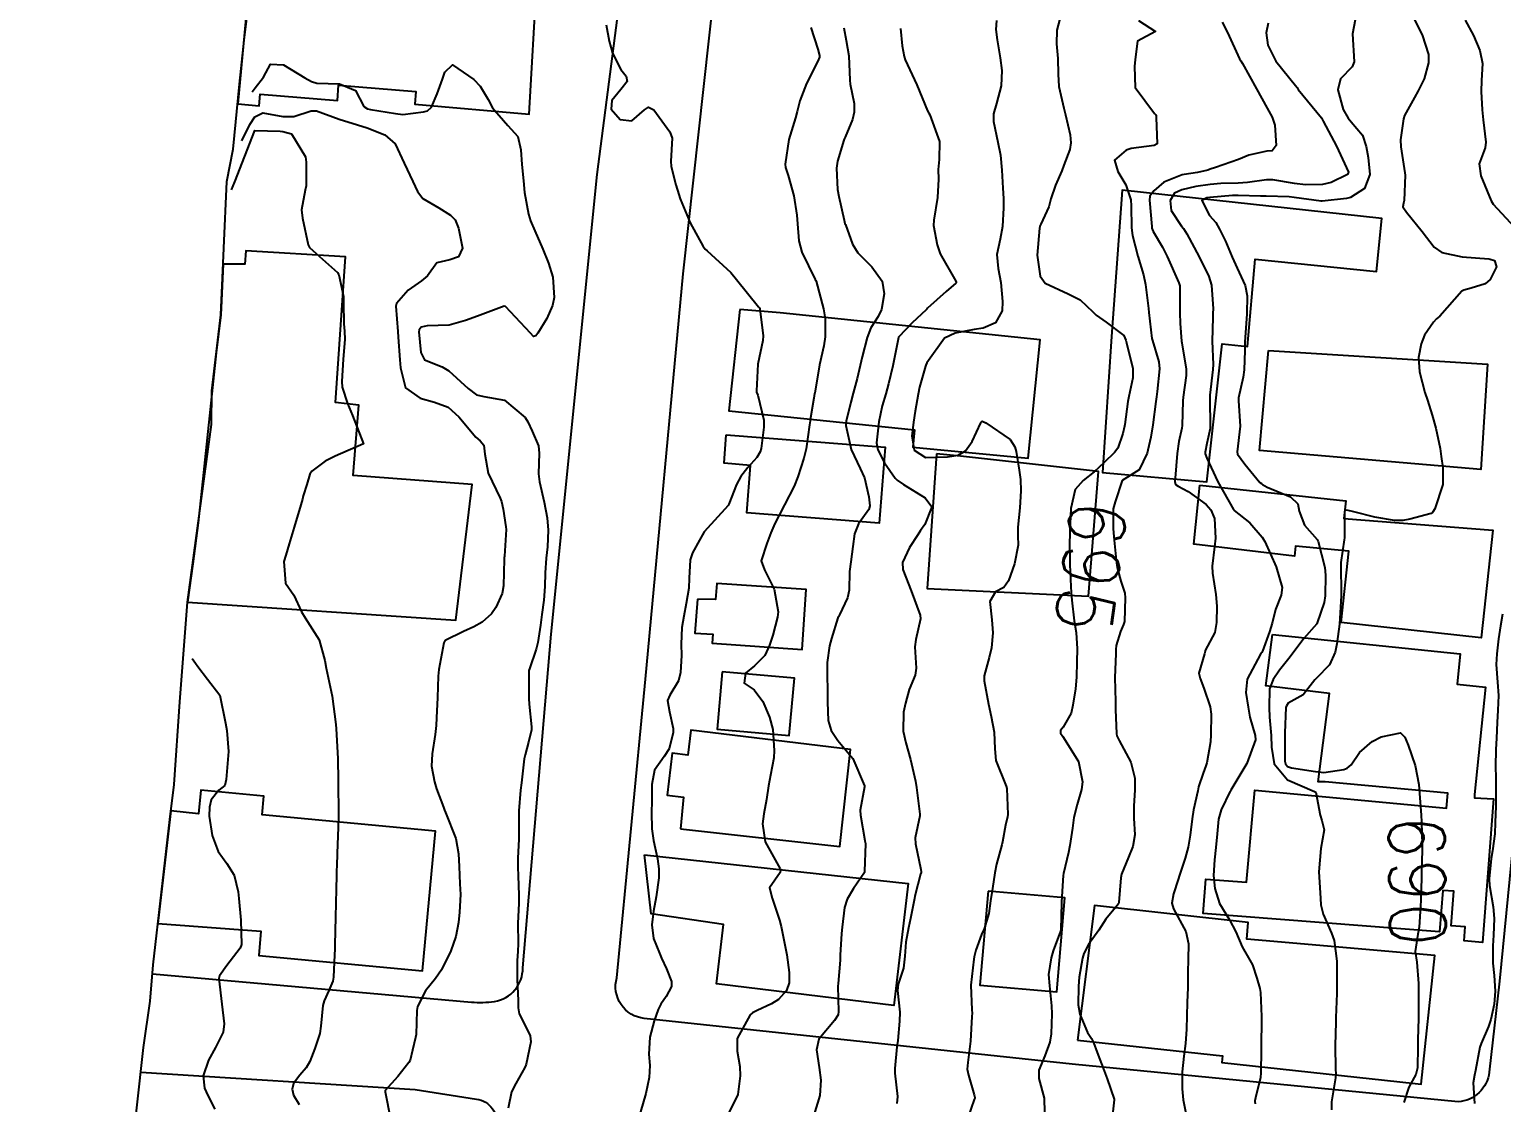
# Model space of a CAD drawing. Header units: metres. Extents: x 298520 to 308411, y 7433745 to 7450750.
# Drawn here: x 300167.5 to 300272.2, y 7445614.2 to 7445690.6 of the extents above; entities that cross this region are included whole.
import ezdxf
from ezdxf.enums import TextEntityAlignment as Align

# ---------------------------------------------------------------- set-up
doc = ezdxf.new("R2010")
doc.units = ezdxf.units.M
doc.header["$LTSCALE"] = 10
for name, color, linetype in [('Area', 45, 'Continuous'), ('Cotas', 45, 'Continuous'), ('Curvas de Nivel 1m', 11, 'Continuous'), ('Curvas de Nivel 5m', 15, 'Continuous'), ('Edificações', 30, 'Continuous'), ('Vias Primárias', 230, 'Continuous')]:
    doc.layers.add(name, color=color, linetype=linetype)
doc.styles.add('Style-STANDARD', font='STANDARD.shx')

msp = doc.modelspace()

# ---------------------------------------------------------------- linework, layer by layer
at = {"layer": 'Area'}
msp.add_polyline3d([(300173.77, 7445601.58, 704.81), (300175.6, 7445618.11, 704.11), (300176.07, 7445621.41, 704.16), (300176.28, 7445623.99, 704.16), (300177.48, 7445634.34, 714.92), (300177.77, 7445636.83, 703.92), (300178.19, 7445642.71, 703.86), (300178.73, 7445649.8, 705.58), (300180.44, 7445662.43, 706.07), (300180.45, 7445664.83, 706.8), (300181.1, 7445670.24, 706.89), (300181.54, 7445679.74, 703.08), (300181.98, 7445682.04, 703.25), (300182.44, 7445686.67, 705.16), (300182.76, 7445689.79, 707.2), (300182.99, 7445691.7, 707.26)], dxfattribs=at)
at = {"layer": 'Curvas de Nivel 1m', "flags": 128}
for points, elevation in [([(300261.98, 7445692.23), (300261.6, 7445690.24), (300261.72, 7445688.24), (300261.57, 7445687.89), (300260.76, 7445687.05), (300260.55, 7445686.25), (300260.93, 7445684.85), (300261.3, 7445684.24), (300261.52, 7445683.99), (300262.32, 7445683.04), (300262.58, 7445682.22), (300262.72, 7445681.44), (300262.84, 7445680.22), (300262.46, 7445679.23), (300261.46, 7445678.6), (300261.17, 7445678.53), (300259.45, 7445678.33), (300259.38, 7445678.33), (300257.46, 7445678.6), (300257.11, 7445678.64), (300255.46, 7445678.7), (300255.07, 7445678.7), (300253.46, 7445678.74), (300253.06, 7445678.74), (300251.46, 7445678.6), (300251.25, 7445678.57), (300250.89, 7445678.37), (300251.44, 7445677.32), (300251.89, 7445676.81), (300252.15, 7445676.35), (300252.57, 7445675.49), (300253.05, 7445674.34), (300253.4, 7445673.56), (300253.97, 7445672.32), (300254.11, 7445671.59), (300254.09, 7445670.32), (300254.05, 7445669.63), (300253.95, 7445668.32), (300253.94, 7445667.71), (300253.89, 7445666.32), (300253.82, 7445665.81), (300253.49, 7445664.33), (300253.49, 7445664.13), (300253.62, 7445662.33), (300253.4, 7445660.5), (300253.43, 7445660.34), (300253.95, 7445659.61), (300255.02, 7445658.31), (300255.13, 7445658.23), (300255.21, 7445658.18), (300255.53, 7445657.99), (300257.2, 7445657.29), (300257.72, 7445656.8), (300257.81, 7445656.28), (300258.19, 7445655.28), (300259.1, 7445654.26), (300259.17, 7445654.11), (300259.64, 7445652.26), (300259.69, 7445651.71), (300259.66, 7445650.25), (300259.6, 7445649.77), (300259.1, 7445648.32), (300259.07, 7445648.26), (300258.15, 7445647.21), (300257.45, 7445646.28), (300257.07, 7445645.79), (300256.4, 7445644.95), (300255.95, 7445644.3), (300255.71, 7445643.63), (300255.67, 7445642.3), (300255.71, 7445641.61), (300255.82, 7445640.3), (300255.83, 7445639.47), (300256.02, 7445638.3), (300256.97, 7445637.16), (300258.9, 7445636.33), (300258.95, 7445636.31), (300259, 7445636.27), (300259.3, 7445634.63), (300259.43, 7445634.26), (300259.6, 7445633.59), (300259.36, 7445632.26), (300259.22, 7445630.6), (300259.23, 7445630.26), (300259.33, 7445628.72), (300259.36, 7445628.26), (300259.51, 7445627.6), (300260.1, 7445626.25), (300260.29, 7445625.71), (300260.48, 7445624.24), (300260.5, 7445622.54), (300260.49, 7445622.24), (300260.48, 7445621.95), (300260.43, 7445620.25), (300260.41, 7445619.9), (300260.37, 7445618.25), (300260.4, 7445616.56), (300260.42, 7445616.24), (300260.4, 7445615.94), (300260.11, 7445614.25), (300260.12, 7445613.68)], 691), ([(300236.27, 7445691.2), (300236.23, 7445690.54), (300236.32, 7445689.81), (300236.54, 7445688.54), (300236.65, 7445687.62), (300236.62, 7445686.53), (300236.29, 7445685.29), (300236.06, 7445684.54), (300236.07, 7445684), (300236.38, 7445682.54), (300236.57, 7445681.61), (300236.66, 7445680.53), (300236.74, 7445679.26), (300236.77, 7445678.53), (300236.77, 7445677.85), (300236.71, 7445676.53), (300236.53, 7445675.64), (300236.31, 7445674.54), (300236.39, 7445673.55), (300236.58, 7445672.54), (300236.71, 7445671.19), (300236.69, 7445670.54), (300236.22, 7445669.67), (300235.34, 7445669.29), (300234.7, 7445669.2), (300233.34, 7445668.95), (300232.57, 7445668.58), (300231.32, 7445666.82), (300231.26, 7445666.66), (300231.24, 7445666.6), (300230.81, 7445665.09), (300230.7, 7445664.61), (300230.49, 7445663.39), (300230.37, 7445662.61), (300230.25, 7445661.61), (300230.43, 7445660.61), (300231.24, 7445660.08), (300232.79, 7445660.13), (300233.24, 7445660.2), (300233.55, 7445660.26), (300234.08, 7445660.56), (300234.56, 7445661.24), (300235.17, 7445662.55), (300235.2, 7445662.61), (300235.26, 7445662.67), (300235.53, 7445662.55), (300237.25, 7445661.37), (300237.58, 7445660.86), (300237.67, 7445660.52), (300237.9, 7445659.19), (300237.98, 7445658.52), (300238, 7445657.73), (300237.94, 7445656.52), (300237.8, 7445655.14), (300237.8, 7445654.52), (300237.82, 7445653.86), (300237.56, 7445652.52), (300237.13, 7445651.32), (300236.81, 7445650.85), (300236.22, 7445650.54), (300235.81, 7445649.85), (300235.95, 7445648.54), (300236.02, 7445647.61), (300235.92, 7445646.54), (300235.76, 7445645.85), (300235.41, 7445644.55), (300235.4, 7445644.19), (300235.7, 7445642.54), (300235.9, 7445641.66), (300236.11, 7445640.54), (300236.17, 7445639.36), (300236.23, 7445638.54), (300236.96, 7445636.7), (300237.01, 7445636.53), (300237.09, 7445634.68), (300237.06, 7445634.53), (300236.93, 7445633.93), (300236.7, 7445632.74), (300236.66, 7445632.53), (300236.28, 7445631.15), (300236.17, 7445630.54), (300235.99, 7445629.42), (300235.86, 7445628.54), (300235.74, 7445627.65), (300235.4, 7445626.54), (300235.22, 7445626.15), (300234.82, 7445625.04), (300234.69, 7445624.55), (300234.66, 7445624.4), (300234.46, 7445622.55), (300234.53, 7445620.79), (300234.54, 7445620.55), (300234.53, 7445620.32), (300234.44, 7445618.55), (300234.23, 7445617.05), (300234.2, 7445616.56), (300234.29, 7445616.13), (300234.69, 7445614.73), (300234.74, 7445614.55), (300234.73, 7445614.51), (300234.69, 7445614.4), (300234.05, 7445612.56)], 696), ([(300246.38, 7445691.19), (300247.6, 7445690.4), (300246.31, 7445689.71), (300246.14, 7445688.42), (300246.09, 7445687.91), (300246.15, 7445686.42), (300247.53, 7445684.57), (300247.61, 7445684.48), (300247.63, 7445684.41), (300247.64, 7445684.29), (300247.7, 7445682.41), (300247.5, 7445682.3), (300245.86, 7445682.07), (300245.5, 7445681.97), (300244.67, 7445681.26), (300244.91, 7445680.44), (300245.47, 7445679.5), (300245.83, 7445678.43), (300245.87, 7445678), (300245.89, 7445676.43), (300245.96, 7445675.89), (300246.34, 7445674.42), (300246.73, 7445673.08), (300246.89, 7445672.41), (300247.09, 7445670.69), (300247.12, 7445670.41), (300247.34, 7445668.57), (300247.37, 7445668.41), (300247.83, 7445666.91), (300247.88, 7445666.4), (300247.7, 7445664.8), (300247.65, 7445664.4), (300247.62, 7445664.08), (300247.41, 7445662.41), (300247.25, 7445661.55), (300247.05, 7445660.61), (300247, 7445660.41), (300246.42, 7445659.22), (300245.22, 7445658.45), (300244.71, 7445656.93), (300244.59, 7445656.44), (300244.59, 7445655.03), (300244.63, 7445654.44), (300244.79, 7445652.79), (300244.83, 7445652.43), (300244.88, 7445652.17), (300245.13, 7445651.28), (300245.41, 7445650.43), (300245.44, 7445650.1), (300245.38, 7445648.43), (300245.32, 7445648.21), (300245.09, 7445647.72), (300244.8, 7445646.71), (300244.78, 7445646.43), (300244.77, 7445646.13), (300244.7, 7445644.44), (300244.74, 7445642.72), (300244.75, 7445642.43), (300244.75, 7445642.17), (300244.82, 7445640.43), (300244.85, 7445640.28), (300245, 7445639.95), (300245.84, 7445638.42), (300246.11, 7445637.27), (300246.13, 7445636.42), (300246.06, 7445635.3), (300246.05, 7445634.42), (300246.11, 7445633.23), (300245.98, 7445632.42), (300245.67, 7445631.65), (300245.17, 7445630.43), (300245.12, 7445630.19), (300244.99, 7445628.43), (300244.96, 7445628.33), (300244.86, 7445628.21), (300244.06, 7445627.23), (300243.57, 7445626.45), (300242.82, 7445625.43), (300242.49, 7445624.79), (300242.4, 7445624.46), (300242.17, 7445623.1), (300242.11, 7445622.47), (300242.1, 7445621.14), (300242.2, 7445620.47), (300242.75, 7445619.17), (300243.03, 7445618.74), (300243.17, 7445618.45), (300243.43, 7445617.75), (300243.94, 7445616.44), (300244.15, 7445615.88), (300244.64, 7445614.43), (300244.65, 7445614.39), (300244.43, 7445612.43)], 694), ([(300269.61, 7445691.22), (300270.2, 7445690.13), (300270.66, 7445689.05), (300270.85, 7445688.13), (300270.77, 7445686.92), (300270.75, 7445686.13), (300270.83, 7445684.83), (300270.89, 7445684.13), (300271.1, 7445682.53), (300271.05, 7445682.12), (300270.62, 7445681), (300270.74, 7445680.13), (300271.46, 7445678.35), (300271.61, 7445678.12), (300273.43, 7445676.16)], 689), ([(300223.07, 7445690.7), (300223.58, 7445689.15), (300223.7, 7445688.69), (300223.69, 7445688.57), (300223.57, 7445688.3), (300222.76, 7445686.7), (300222.3, 7445685.47), (300222.09, 7445684.71), (300221.97, 7445684.27), (300221.5, 7445682.72), (300221.24, 7445680.96), (300221.28, 7445680.72), (300221.47, 7445680.15), (300221.86, 7445678.71), (300222.07, 7445677.34), (300222.13, 7445676.71), (300222.23, 7445675.51), (300222.43, 7445674.7), (300223.38, 7445672.76), (300223.42, 7445672.69), (300223.44, 7445672.63), (300223.98, 7445670.68), (300224.08, 7445669.95), (300224.09, 7445668.68), (300223.99, 7445668.03), (300223.68, 7445666.69), (300223.63, 7445666.37), (300223.35, 7445664.69), (300223.34, 7445664.64), (300223.29, 7445664.31), (300223.05, 7445662.91), (300223.02, 7445662.69), (300222.98, 7445662.42), (300222.74, 7445660.7), (300222.58, 7445660.04), (300222.15, 7445658.71), (300221.88, 7445658.04), (300221.19, 7445656.72), (300220.52, 7445655.39), (300220.23, 7445654.73), (300219.94, 7445653.96), (300219.55, 7445652.74), (300219.77, 7445652.1), (300220.47, 7445650.73), (300220.74, 7445649.1), (300220.69, 7445648.72), (300220.36, 7445647.46), (300220.12, 7445646.73), (300219.8, 7445646), (300219.06, 7445645.26), (300218.42, 7445644.75), (300218.33, 7445644.04), (300219.04, 7445643.56), (300219.66, 7445642.73), (300220.12, 7445641.62), (300220.36, 7445640.73), (300220.47, 7445639.24), (300220.43, 7445638.73), (300220.21, 7445637.49), (300220.07, 7445636.73), (300219.92, 7445635.76), (300219.72, 7445634.73), (300219.63, 7445634.03), (300219.83, 7445632.73), (300220.88, 7445630.82), (300220.91, 7445630.72), (300220.88, 7445630.56), (300220.14, 7445629.46), (300220.31, 7445628.73), (300220.84, 7445627.16), (300220.95, 7445626.72), (300221.28, 7445625.17), (300221.36, 7445624.71), (300221.54, 7445623.45), (300221.54, 7445622.71), (300221.33, 7445622.16), (300220.78, 7445621.53), (300220.27, 7445621.22), (300219.25, 7445620.74), (300218.93, 7445620.57), (300218.76, 7445620.43), (300217.83, 7445618.75), (300217.82, 7445617.84), (300218.02, 7445616.75), (300218.05, 7445616.1), (300217.87, 7445614.75), (300217.1, 7445613.18)], 699), ([(300225.41, 7445690.67), (300225.59, 7445689.76), (300225.77, 7445688.67), (300225.84, 7445686.95), (300225.88, 7445686.67), (300226.16, 7445685.28), (300226.16, 7445684.66), (300226.03, 7445684.15), (300225.51, 7445682.89), (300225.44, 7445682.74), (300225.41, 7445682.67), (300224.98, 7445681.18), (300224.9, 7445680.68), (300224.98, 7445679.16), (300225.06, 7445678.67), (300225.44, 7445676.97), (300225.5, 7445676.74), (300225.53, 7445676.67), (300226.04, 7445675.28), (300226.42, 7445674.65), (300227.4, 7445673.65), (300228.14, 7445672.63), (300228.28, 7445671.73), (300228.11, 7445670.63), (300227.86, 7445670.13), (300227.35, 7445669.32), (300227.07, 7445668.64), (300226.72, 7445667.26), (300226.58, 7445666.65), (300226.36, 7445665.71), (300226.08, 7445664.66), (300225.91, 7445664.03), (300225.58, 7445662.67), (300225.56, 7445662.36), (300225.93, 7445660.66), (300226.59, 7445659.3), (300226.9, 7445658.65), (300227.2, 7445657.29), (300227.27, 7445656.65), (300227.19, 7445656.4), (300226.46, 7445655.38), (300226.17, 7445654.66), (300226.06, 7445653.76), (300225.91, 7445652.66), (300225.83, 7445651.97), (300225.8, 7445650.66), (300225.67, 7445650.11), (300225.11, 7445648.9), (300225.03, 7445648.75), (300225, 7445648.67), (300224.54, 7445647.21), (300224.4, 7445646.68), (300224.23, 7445645.5), (300224.23, 7445644.68), (300224.26, 7445643.45), (300224.26, 7445642.68), (300224.31, 7445641.38), (300224.51, 7445640.67), (300225, 7445639.95), (300226.07, 7445638.66), (300226.89, 7445636.72), (300226.89, 7445636.65), (300226.59, 7445635), (300226.6, 7445634.65), (300226.91, 7445632.83), (300226.94, 7445632.68), (300226.95, 7445632.65), (300226.95, 7445632.61), (300226.9, 7445630.65), (300226.88, 7445630.57), (300226.11, 7445629.42), (300225.66, 7445628.66), (300225.46, 7445628.06), (300225.29, 7445626.67), (300225.26, 7445626.23), (300225.17, 7445624.67), (300225.16, 7445624.32), (300225.01, 7445622.67), (300225, 7445622.46), (300225.04, 7445620.67), (300225.01, 7445620.42), (300224.76, 7445620.02), (300223.64, 7445618.69), (300223.47, 7445617.95), (300223.66, 7445616.69), (300223.79, 7445615.77), (300223.72, 7445614.68), (300223.29, 7445613.3)], 698), ([(300229.44, 7445690.62), (300229.58, 7445689.38), (300229.71, 7445688.62), (300229.79, 7445688.4), (300230.61, 7445686.61), (300231.38, 7445684.76), (300231.46, 7445684.6), (300231.53, 7445684.48), (300232.23, 7445682.59), (300232.2, 7445681.3), (300232.12, 7445680.59), (300232.16, 7445679.91), (300232.08, 7445678.59), (300231.81, 7445676.97), (300231.8, 7445676.59), (300232.06, 7445675.23), (300232.27, 7445674.59), (300233.38, 7445672.64), (300233.41, 7445672.57), (300233.41, 7445672.54), (300233.38, 7445672.5), (300232.69, 7445671.9), (300231.36, 7445670.71), (300231.32, 7445670.65), (300231.28, 7445670.6), (300230.29, 7445669.67), (300229.34, 7445668.68), (300229.31, 7445668.65), (300229.3, 7445668.62), (300228.97, 7445666.97), (300228.9, 7445666.62), (300228.59, 7445665.34), (300228.4, 7445664.63), (300228.15, 7445663.76), (300227.91, 7445662.64), (300227.75, 7445661.14), (300227.83, 7445660.64), (300228.32, 7445659.72), (300229.08, 7445658.62), (300229.22, 7445658.47), (300229.67, 7445658.16), (300231.2, 7445657.21), (300231.67, 7445656.59), (300231.18, 7445655.32), (300230.88, 7445654.9), (300230.68, 7445654.6), (300230.08, 7445653.69), (300229.59, 7445652.62), (300229.62, 7445652.13), (300230.21, 7445650.61), (300230.85, 7445648.86), (300230.88, 7445648.6), (300230.53, 7445647.15), (300230.47, 7445646.61), (300230.57, 7445645.09), (300230.49, 7445644.61), (300230.07, 7445643.58), (300229.81, 7445642.61), (300229.66, 7445641.97), (300229.63, 7445640.61), (300229.82, 7445639.79), (300230.17, 7445638.61), (300230.51, 7445637.06), (300230.58, 7445636.6), (300230.82, 7445634.71), (300230.82, 7445634.6), (300230.5, 7445633.02), (300230.52, 7445632.6), (300230.89, 7445630.77), (300230.92, 7445630.6), (300230.91, 7445630.57), (300230.88, 7445630.45), (300230.5, 7445628.97), (300230.42, 7445628.6), (300230.17, 7445627.28), (300230.03, 7445626.61), (300229.84, 7445625.6), (300229.76, 7445624.61), (300229.67, 7445623.74), (300229.29, 7445622.61), (300229.23, 7445622.17), (300229.4, 7445620.61), (300229.39, 7445619.98), (300229.25, 7445618.61), (300229.2, 7445618.15), (300229.04, 7445616.62), (300229.05, 7445616.27), (300229.23, 7445614.61), (300229.18, 7445614.13)], 697), ([(300252.34, 7445691.07), (300252.7, 7445690.34), (300253.57, 7445688.46), (300253.65, 7445688.33), (300253.78, 7445688.12), (300254.78, 7445686.32), (300255.53, 7445684.95), (300255.9, 7445684.31), (300256.08, 7445683.74), (300256.17, 7445682.3), (300255.89, 7445681.92), (300255.5, 7445681.88), (300254.22, 7445681.6), (300253.49, 7445681.29), (300251.86, 7445680.73), (300251.49, 7445680.6), (300251.31, 7445680.54), (300250.57, 7445680.37), (300249.62, 7445680.24), (300249.48, 7445680.21), (300248.19, 7445679.69), (300247.46, 7445679.07), (300247.19, 7445678.68), (300247.16, 7445678.41), (300247.32, 7445676.52), (300247.34, 7445676.41), (300247.43, 7445676.18), (300248.08, 7445675.06), (300248.42, 7445674.39), (300249.26, 7445672.51), (300249.3, 7445672.38), (300249.31, 7445672.31), (300249.32, 7445670.38), (300249.35, 7445669.62), (300249.44, 7445668.38), (300249.46, 7445668.25), (300249.76, 7445666.38), (300249.76, 7445665.93), (300249.56, 7445664.38), (300249.54, 7445664.12), (300249.49, 7445662.38), (300249.46, 7445662.18), (300249.25, 7445661.24), (300249.12, 7445660.38), (300248.99, 7445658.61), (300248.97, 7445658.38), (300249.01, 7445658.18), (300249.21, 7445658.04), (300249.91, 7445657.67), (300251.2, 7445656.75), (300251.52, 7445656.36), (300251.79, 7445655.75), (300251.86, 7445654.35), (300251.79, 7445653.73), (300251.62, 7445652.36), (300251.64, 7445651.85), (300251.89, 7445650.35), (300251.95, 7445649.52), (300251.94, 7445648.35), (300251.81, 7445647.64), (300251.13, 7445646.36), (300251.12, 7445646.31), (300251.07, 7445646.13), (300250.68, 7445644.74), (300250.76, 7445644.36), (300251.04, 7445643.68), (300251.48, 7445642.36), (300251.54, 7445641.83), (300251.53, 7445640.35), (300251.5, 7445639.85), (300251.24, 7445638.36), (300251.18, 7445638.16), (300250.97, 7445637.63), (300250.66, 7445636.66), (300250.59, 7445636.36), (300250.29, 7445635.01), (300250.19, 7445634.37), (300250.06, 7445633.22), (300249.92, 7445632.37), (300249.7, 7445631.57), (300249.29, 7445630.38), (300249.2, 7445630.06), (300248.87, 7445629.03), (300248.76, 7445628.38), (300248.86, 7445627.98), (300249.74, 7445626.37), (300249.93, 7445625.48), (300249.92, 7445624.37), (300249.9, 7445623.47), (300249.88, 7445622.37), (300249.85, 7445621.3), (300249.82, 7445620.37), (300249.8, 7445619.42), (300249.73, 7445618.38), (300249.6, 7445617.5), (300249.48, 7445616.38), (300249.48, 7445615.16), (300249.55, 7445614.38), (300249.75, 7445613.44)], 693), ([(300255.61, 7445691.01), (300255.47, 7445690.31), (300255.59, 7445689.43), (300256.14, 7445688.3), (300257.56, 7445686.57), (300257.67, 7445686.41), (300257.75, 7445686.29), (300258.74, 7445685.06), (300259.4, 7445684.26), (300259.45, 7445684.18), (300259.52, 7445684.03), (300260.46, 7445682.25), (300261.32, 7445680.4), (300261.24, 7445680.24), (300260.08, 7445679.65), (300259.47, 7445679.53), (300258.25, 7445679.5), (300257.47, 7445679.58), (300255.94, 7445679.84), (300255.48, 7445679.85), (300254.14, 7445679.65), (300253.47, 7445679.61), (300252.24, 7445679.58), (300251.47, 7445679.52), (300250.46, 7445679.37), (300249.46, 7445679.14), (300248.95, 7445678.9), (300248.64, 7445678.39), (300248.71, 7445677.66), (300249.43, 7445676.56), (300249.57, 7445676.38), (300249.81, 7445676), (300250.69, 7445674.37), (300251.39, 7445672.98), (300251.58, 7445672.36), (300251.69, 7445670.68), (300251.68, 7445670.36), (300251.66, 7445670.05), (300251.63, 7445668.36), (300251.69, 7445666.72), (300251.68, 7445666.35), (300251.46, 7445664.53), (300251.45, 7445664.36), (300251.45, 7445664.2), (300251.49, 7445662.36), (300251.47, 7445662.15), (300251.25, 7445661.08), (300251.13, 7445660.48), (300251.13, 7445660.36), (300251.24, 7445660.04), (300252.02, 7445658.35), (300253.14, 7445656.39), (300253.18, 7445656.34), (300253.19, 7445656.32), (300254.31, 7445655.45), (300255.17, 7445654.42), (300255.25, 7445654.31), (300255.36, 7445654.12), (300256.17, 7445652.3), (300256.59, 7445650.83), (300256.53, 7445650.3), (300256.13, 7445649.28), (300255.9, 7445648.3), (300255.71, 7445647.68), (300255.21, 7445646.31), (300255.16, 7445646.22), (300255.07, 7445646.09), (300254.1, 7445644.32), (300254.01, 7445643.36), (300254.18, 7445642.32), (300254.31, 7445641.61), (300254.69, 7445640.31), (300254.7, 7445640.01), (300254.09, 7445638.32), (300252.95, 7445636.42), (300252.92, 7445636.37), (300252.9, 7445636.34), (300252.25, 7445635.03), (300252.08, 7445634.35), (300251.97, 7445633.3), (300251.89, 7445632.35), (300251.79, 7445631.45), (300251.71, 7445630.35), (300251.81, 7445629.41), (300252.15, 7445628.35), (300252.85, 7445627.18), (300253.3, 7445626.33), (300253.76, 7445625.26), (300254.3, 7445624.32), (300254.48, 7445623.99), (300254.79, 7445623.04), (300255.02, 7445622.31), (300255.06, 7445622.03), (300255.12, 7445620.31), (300255.12, 7445619.95), (300255.1, 7445618.31), (300255.1, 7445617.95), (300255.09, 7445616.31), (300255.05, 7445615.97), (300254.7, 7445614.52), (300254.65, 7445614.31), (300254.65, 7445614.27), (300254.69, 7445614.1)], 692), ([(300183.33, 7445686.12), (300183.55, 7445686.4), (300184.13, 7445687.16), (300184.63, 7445688.09), (300185.57, 7445688.04), (300187.07, 7445687.12), (300187.55, 7445686.85), (300187.94, 7445686.72), (300189.55, 7445686.68), (300190.69, 7445686.22), (300191.28, 7445685.07), (300191.53, 7445684.91), (300191.74, 7445684.86), (300193.53, 7445684.56), (300194.06, 7445684.51), (300195.53, 7445684.68), (300195.8, 7445684.76), (300196.08, 7445685.02), (300196.49, 7445685.96), (300196.86, 7445687.01), (300197.04, 7445687.52), (300197.57, 7445688.04), (300199.11, 7445686.98), (300199.55, 7445686.52), (300200.13, 7445685.56), (300200.43, 7445684.97), (300201.51, 7445683.71), (300202.22, 7445682.94), (300202.45, 7445681.98), (300202.51, 7445680.94), (300202.64, 7445679.77), (300202.71, 7445678.94), (300202.98, 7445677.4), (300203.14, 7445676.93), (300203.43, 7445676.22), (300204, 7445674.92), (300204.4, 7445673.92), (300204.71, 7445672.92), (300204.81, 7445671.47), (300204.7, 7445670.92), (300204.29, 7445669.98), (300203.66, 7445668.93), (300203.52, 7445668.75), (300203.34, 7445668.71), (300203.12, 7445668.93), (300201.36, 7445670.84), (300201.26, 7445670.85), (300199.35, 7445670.15), (300198.51, 7445669.83), (300197.35, 7445669.52), (300195.79, 7445669.47), (300195.35, 7445669.37), (300195.2, 7445669.17), (300195.19, 7445669.03), (300195.32, 7445667.57), (300195.58, 7445667.03), (300196.84, 7445666.54), (300197.31, 7445666.27), (300198.69, 7445664.99), (300199.29, 7445664.54), (300199.82, 7445664.43), (300201.28, 7445664.17), (300202.76, 7445662.94), (300202.95, 7445662.63), (300203.25, 7445661.97), (300203.69, 7445660.93), (300203.75, 7445660.41), (300203.7, 7445658.93), (300203.77, 7445658.37), (300204.1, 7445656.92), (300204.31, 7445655.79), (300204.39, 7445654.92), (300204.35, 7445653.73), (300204.25, 7445652.92), (300204.18, 7445651.88), (300204.16, 7445650.92), (300204.09, 7445649.95), (300203.94, 7445648.92), (300203.84, 7445648.17), (300203.64, 7445646.92), (300203.54, 7445646.46), (300203.05, 7445645.05), (300203.01, 7445644.93), (300203, 7445644.88), (300203, 7445642.93), (300203.03, 7445642.53), (300203.21, 7445640.93), (300203.2, 7445640.72), (300202.99, 7445639.84), (300202.74, 7445638.93), (300202.69, 7445638.64), (300202.48, 7445636.94), (300202.43, 7445636.42), (300202.3, 7445634.94), (300202.29, 7445634.3), (300202.31, 7445632.94), (300202.24, 7445631.59), (300202.24, 7445630.94), (300202.25, 7445630.32), (300202.3, 7445628.94), (300202.29, 7445628.37), (300202.24, 7445626.94), (300202.26, 7445625.5), (300202.23, 7445624.94), (300202.17, 7445624.3), (300202.18, 7445622.94), (300202.25, 7445621.46), (300202.25, 7445620.94), (300202.33, 7445620.5), (300202.75, 7445619.68), (300203.11, 7445618.93), (300203.16, 7445618.51), (300202.83, 7445616.93), (300202.8, 7445616.85), (300202.72, 7445616.69), (300202.09, 7445615.55), (300201.77, 7445614.94), (300201.54, 7445613.8)], 701), ([(300182.59, 7445682.63), (300183.17, 7445683.78), (300183.52, 7445684.34), (300184.08, 7445684.61), (300185.52, 7445684.35), (300186.3, 7445684.36), (300187.53, 7445684.75), (300187.9, 7445684.75), (300189.52, 7445684.18), (300190.83, 7445683.77), (300191.51, 7445683.56), (300192.77, 7445683.06), (300193.5, 7445682.42), (300194.15, 7445681.04), (300194.77, 7445679.74), (300195.1, 7445679.03), (300195.46, 7445678.52), (300196.6, 7445677.86), (300197.44, 7445677.34), (300197.77, 7445677), (300198.01, 7445676.41), (300198.29, 7445674.99), (300198.02, 7445674.38), (300197.4, 7445674.16), (300196.47, 7445673.94), (300195.8, 7445673.02), (300195.38, 7445672.66), (300194.42, 7445671.99), (300193.59, 7445671.05), (300193.55, 7445670.86), (300193.69, 7445669.05), (300193.72, 7445668.66), (300193.84, 7445667.04), (300193.88, 7445666.47), (300194.23, 7445665.04), (300195.29, 7445664.32), (300196.31, 7445664.04), (300197.27, 7445663.68), (300198.04, 7445662.99), (300199.25, 7445661.55), (300199.55, 7445661.28), (300199.82, 7445660.97), (300199.87, 7445660.34), (300200.12, 7445658.97), (300200.97, 7445657.19), (300201.07, 7445656.96), (300201.19, 7445656.42), (300201.38, 7445655.16), (300201.39, 7445654.96), (300201.27, 7445653.08), (300201.26, 7445652.96), (300201.25, 7445652.86), (300201.22, 7445650.96), (300201.12, 7445650.41), (300200.66, 7445649.41), (300200.36, 7445648.97), (300199.69, 7445648.38), (300199.09, 7445648.04), (300198.36, 7445647.71), (300197.07, 7445647.06), (300197.04, 7445647.04), (300197.01, 7445647), (300196.97, 7445646.9), (300196.61, 7445645.01), (300196.57, 7445644.53), (300196.52, 7445643.01), (300196.45, 7445641.57), (300196.42, 7445641.01), (300196.36, 7445640.37), (300196.14, 7445639.01), (300196.09, 7445638.13), (300196.3, 7445637.01), (300196.45, 7445636.51), (300196.93, 7445635.2), (300197.02, 7445635), (300197.09, 7445634.84), (300197.82, 7445632.99), (300198.01, 7445631.88), (300198.05, 7445630.99), (300198.11, 7445629.75), (300198.14, 7445628.99), (300198.09, 7445627.74), (300198.01, 7445626.99), (300197.81, 7445626), (300197.47, 7445624.99), (300196.8, 7445623.63), (300196.37, 7445623.01), (300195.67, 7445622.13), (300195.09, 7445621.03), (300195.04, 7445620.75), (300195, 7445619.03), (300194.96, 7445618.81), (300194.73, 7445617.92), (300194.56, 7445617.2), (300194.48, 7445617.03), (300193.7, 7445616.05), (300192.8, 7445615.05), (300192.78, 7445614.96), (300193.18, 7445613.04)], 702), ([(300181.85, 7445679.14), (300182.1, 7445679.71), (300183.51, 7445683.37), (300185.33, 7445683.32), (300185.51, 7445683.29), (300186.13, 7445683.13), (300187.12, 7445681.49), (300187.18, 7445681.12), (300187.16, 7445679.43), (300187.11, 7445679.12), (300186.84, 7445677.72), (300186.9, 7445677.13), (300187.31, 7445675.22), (300187.35, 7445675.12), (300187.41, 7445675.03), (300188.11, 7445674.4), (300189.39, 7445673.26), (300189.49, 7445673.1), (300189.82, 7445671.55), (300189.83, 7445671.09), (300189.86, 7445669.61), (300189.9, 7445669.09), (300189.92, 7445668.5), (300189.81, 7445667.09), (300189.71, 7445665.5), (300189.74, 7445665.09), (300190.12, 7445663.93), (300190.47, 7445663.08), (300191.24, 7445661.07), (300189.23, 7445660.19), (300188.52, 7445659.82), (300187.58, 7445659.12), (300187.43, 7445658.91), (300187.21, 7445658.18), (300186.96, 7445657.36), (300186.9, 7445657.12), (300186.79, 7445656.72), (300186.32, 7445655.13), (300185.96, 7445653.94), (300185.72, 7445653.14), (300185.59, 7445652.7), (300185.71, 7445651.14), (300186.29, 7445650.3), (300186.85, 7445649.12), (300187.1, 7445648.68), (300188.09, 7445647.11), (300188.51, 7445645.65), (300188.59, 7445645.1), (300189.03, 7445643.1), (300189.28, 7445641.1), (300189.31, 7445640.79), (300189.41, 7445639.1), (300189.42, 7445638.65), (300189.44, 7445637.1), (300189.45, 7445636.6), (300189.48, 7445635.09), (300189.47, 7445634.56), (300189.42, 7445633.09), (300189.4, 7445632.6), (300189.35, 7445631.1), (300189.34, 7445630.63), (300189.3, 7445629.1), (300189.29, 7445628.67), (300189.25, 7445627.1), (300189.24, 7445626.69), (300189.2, 7445625.1), (300189.19, 7445624.71), (300189.12, 7445623.1), (300189.06, 7445622.83), (300188.78, 7445622.17), (300188.45, 7445621.42), (300188.35, 7445621.1), (300188.22, 7445619.63), (300188.15, 7445619.11), (300187.8, 7445618.04), (300187.43, 7445617.11), (300187.16, 7445616.67), (300186.71, 7445616.13), (300186.28, 7445615.54), (300186.17, 7445615.13), (300186.27, 7445614.71), (300186.68, 7445614.06)], 703), ([(300272.28, 7445648.94), (300272.14, 7445648.11), (300272, 7445647.19), (300271.86, 7445646.11), (300271.83, 7445645.35), (300271.93, 7445644.11), (300271.98, 7445643.16), (300271.95, 7445642.11), (300271.9, 7445641.23), (300271.84, 7445640.11), (300271.8, 7445639.31), (300271.77, 7445638.11), (300271.79, 7445637.3), (300271.81, 7445636.11), (300271.79, 7445635.27), (300271.76, 7445634.11), (300271.73, 7445633.31), (300271.56, 7445632.11), (300271.47, 7445631.55), (300271.32, 7445630.12), (300271.36, 7445629.64), (300271.61, 7445628.11), (300271.67, 7445627.29), (300271.63, 7445626.11), (300271.58, 7445625.35), (300271.59, 7445624.11), (300271.67, 7445623.24), (300271.76, 7445622.11), (300271.68, 7445621.2), (300271.44, 7445620.11), (300271.27, 7445619.6), (300270.75, 7445618.38), (300270.67, 7445618.12), (300270.36, 7445616.48), (300270.28, 7445616.13), (300270.18, 7445615.6), (300270.29, 7445614.13)], 689), ([(300179.06, 7445645.79), (300179.29, 7445645.45), (300179.46, 7445645.21), (300180.15, 7445644.31), (300181.03, 7445643.19), (300181.43, 7445641.19), (300181.52, 7445640.66), (300181.65, 7445639.18), (300181.53, 7445637.74), (300181.49, 7445637.18), (300181.38, 7445636.76), (300180.95, 7445636.43), (300180.42, 7445635.73), (300180.3, 7445635.21), (300180.28, 7445634.56), (300180.48, 7445633.2), (300180.9, 7445632.06), (300181.52, 7445631.19), (300182.05, 7445630.36), (300182.33, 7445629.18), (300182.39, 7445628.71), (300182.53, 7445627.17), (300182.56, 7445625.43), (300182.48, 7445625.18), (300181.54, 7445623.93), (300181.01, 7445623.2), (300180.97, 7445623.02), (300181.18, 7445621.19), (300181.35, 7445619.79), (300181.26, 7445619.19), (300180.73, 7445618.1), (300180.22, 7445617.21), (300179.84, 7445616.08), (300179.93, 7445615.21), (300180.18, 7445614.69), (300180.68, 7445613.71)], 704)]:
    msp.add_lwpolyline(points, dxfattribs=dict(at, elevation=elevation))
at = {"layer": 'Curvas de Nivel 5m', "flags": 128}
for points, elevation in [([(300240.78, 7445691.32), (300240.56, 7445690.49), (300240.54, 7445689.53), (300240.65, 7445688.49), (300240.67, 7445687.38), (300240.72, 7445686.49), (300241.06, 7445684.96), (300241.18, 7445684.48), (300241.51, 7445683.06), (300241.57, 7445682.48), (300241.5, 7445682.02), (300241.07, 7445680.9), (300240.92, 7445680.49), (300240.47, 7445679.48), (300240.15, 7445678.49), (300240.01, 7445677.93), (300239.43, 7445676.69), (300239.37, 7445676.56), (300239.36, 7445676.5), (300239.35, 7445676.42), (300239.18, 7445674.5), (300239.39, 7445673), (300239.75, 7445672.5), (300241.38, 7445671.74), (300242.22, 7445671.32), (300243.13, 7445670.45), (300243.36, 7445670.23), (300244.07, 7445669.73), (300245.34, 7445668.77), (300245.47, 7445668.43), (300245.52, 7445668.24), (300245.97, 7445666.42), (300245.97, 7445665.76), (300245.69, 7445664.43), (300245.63, 7445664.08), (300245.4, 7445662.43), (300245.38, 7445662.31), (300245.26, 7445661.79), (300244.92, 7445660.76), (300244.68, 7445660.44), (300243.94, 7445659.74), (300243.23, 7445659.07), (300242.45, 7445658.46), (300241.88, 7445657.81), (300241.56, 7445656.47), (300241.49, 7445654.79), (300241.49, 7445654.48), (300241.48, 7445654.16), (300241.49, 7445652.47), (300241.56, 7445650.9), (300241.6, 7445650.48), (300241.65, 7445649.94), (300241.81, 7445648.47), (300241.94, 7445647.63), (300242.02, 7445646.47), (300242, 7445645.54), (300241.96, 7445644.47), (300241.89, 7445643.62), (300241.72, 7445642.47), (300241.59, 7445641.9), (300241.01, 7445640.9), (300240.83, 7445640.66), (300240.84, 7445640.48), (300241, 7445640.23), (300242.12, 7445638.47), (300242.4, 7445637.02), (300242.33, 7445636.47), (300242.02, 7445635.39), (300241.79, 7445634.47), (300241.68, 7445633.72), (300241.5, 7445632.47), (300241.39, 7445631.98), (300241.04, 7445630.48), (300241.02, 7445630.34), (300240.91, 7445628.48), (300240.91, 7445628.43), (300240.86, 7445626.48), (300240.85, 7445626.46), (300240.83, 7445626.38), (300240.31, 7445624.99), (300240.16, 7445624.49), (300239.99, 7445623.3), (300240.04, 7445622.49), (300240.19, 7445621.06), (300240.21, 7445620.49), (300240.17, 7445619.07), (300240.08, 7445618.49), (300239.71, 7445617.51), (300239.29, 7445616.49), (300239.3, 7445615.9), (300239.66, 7445614.49), (300239.7, 7445613.48)], 695), ([(300265.62, 7445692.04), (300266.57, 7445690.18), (300267, 7445688.76), (300267.01, 7445688.18), (300266.71, 7445687.03), (300266.28, 7445686.18), (300266.01, 7445685.72), (300265.53, 7445684.86), (300265.3, 7445684.42), (300265.22, 7445684.19), (300265.02, 7445682.69), (300265.04, 7445682.19), (300265.32, 7445680.35), (300265.34, 7445680.19), (300265.27, 7445678.37), (300265.24, 7445678.19), (300265.19, 7445677.94), (300265.45, 7445677.55), (300266.56, 7445676.18), (300267.42, 7445675.07), (300267.95, 7445674.69), (300269.41, 7445674.36), (300271.31, 7445674.22), (300271.4, 7445674.2), (300271.71, 7445674.12), (300271.85, 7445673.66), (300271.39, 7445672.77), (300271.05, 7445672.46), (300270.05, 7445672.13), (300269.52, 7445672), (300269.38, 7445671.93), (300267.82, 7445670.16), (300267.57, 7445669.95), (300267.36, 7445669.73), (300266.72, 7445668.8), (300266.48, 7445668.18), (300266.31, 7445667.2), (300266.37, 7445666.18), (300266.76, 7445664.71), (300266.94, 7445664.17), (300267.28, 7445663.11), (300267.53, 7445662.17), (300267.83, 7445660.74), (300267.92, 7445660.16), (300268.04, 7445659.35), (300268.03, 7445658.16), (300267.47, 7445656.44), (300267.3, 7445656.17), (300267.19, 7445656.1), (300265.68, 7445655.7), (300265.19, 7445655.62), (300264.6, 7445655.62), (300263.19, 7445655.84), (300261.71, 7445656.23), (300261.19, 7445656.34), (300261.11, 7445656.33), (300261.04, 7445656.24), (300261.03, 7445654.38), (300261.02, 7445654.24), (300260.78, 7445652.61), (300260.78, 7445652.24), (300260.8, 7445650.57), (300260.8, 7445650.24), (300260.71, 7445648.64), (300260.68, 7445648.24), (300260.5, 7445646.83), (300260.36, 7445646.25), (300259.97, 7445645.34), (300259.05, 7445644.4), (300258.93, 7445644.26), (300258.1, 7445643.21), (300257.03, 7445642.6), (300256.9, 7445642.42), (300256.87, 7445642.29), (300256.8, 7445640.5), (300256.8, 7445640.29), (300256.79, 7445638.48), (300256.83, 7445638.29), (300256.98, 7445638.11), (300257.27, 7445638), (300258.98, 7445637.75), (300259.56, 7445637.67), (300260.98, 7445637.9), (300261.22, 7445637.99), (300261.5, 7445638.23), (300262.11, 7445639.11), (300263, 7445639.89), (300263.65, 7445640.21), (300265.01, 7445640.49), (300265.32, 7445640.19), (300265.56, 7445639.62), (300266.06, 7445638.18), (300266.32, 7445636.82), (300266.38, 7445636.18), (300266.48, 7445634.63), (300266.51, 7445634.17), (300266.56, 7445632.52), (300266.56, 7445632.17), (300266.52, 7445630.54), (300266.51, 7445630.17), (300266.46, 7445628.58), (300266.44, 7445628.17), (300266.35, 7445626.66), (300266.25, 7445626.18), (300266.07, 7445624.93), (300266.17, 7445624.18), (300266.31, 7445622.65), (300266.31, 7445622.17), (300266.31, 7445620.63), (300266.3, 7445620.17), (300266.24, 7445618.68), (300266.25, 7445618.17), (300266.23, 7445616.66), (300266.1, 7445616.18), (300265.6, 7445615.28), (300265.25, 7445614.18)], 690), ([(300208.51, 7445690.87), (300208.73, 7445689.72), (300208.97, 7445688.87), (300209.56, 7445687.71), (300209.94, 7445687.24), (300210, 7445686.85), (300209.55, 7445686.27), (300208.91, 7445685.5), (300208.88, 7445684.87), (300209.52, 7445684.14), (300210.33, 7445684.04), (300211.23, 7445684.83), (300211.53, 7445685.02), (300211.91, 7445684.83), (300213.05, 7445683.27), (300213.2, 7445682.81), (300213.11, 7445681.19), (300213.13, 7445680.81), (300213.47, 7445679.5), (300213.67, 7445678.81), (300213.77, 7445678.5), (300214.48, 7445676.8), (300215.42, 7445675.1), (300215.55, 7445674.92), (300215.7, 7445674.79), (300217.39, 7445673.25), (300217.79, 7445672.76), (300219.36, 7445670.82), (300219.41, 7445670.74), (300219.44, 7445670.66), (300219.67, 7445668.74), (300219.66, 7445668.42), (300219.31, 7445666.74), (300219.2, 7445664.83), (300219.21, 7445664.74), (300219.29, 7445664.52), (300219.73, 7445662.74), (300219.73, 7445662.26), (300219.53, 7445660.74), (300219.47, 7445660.5), (300219.24, 7445660.09), (300218.58, 7445659.39), (300218.1, 7445658.75), (300217.79, 7445658.18), (300217.23, 7445656.76), (300217.22, 7445656.73), (300217.19, 7445656.68), (300215.49, 7445654.79), (300215.36, 7445654.6), (300215.16, 7445654.22), (300214.65, 7445653.3), (300214.48, 7445652.8), (300214.42, 7445651.51), (300214.39, 7445650.8), (300214.21, 7445649.7), (300214.04, 7445648.8), (300213.9, 7445647.99), (300213.85, 7445646.8), (300213.86, 7445646.01), (300213.79, 7445644.8), (300213.65, 7445644.2), (300213.04, 7445643.19), (300212.87, 7445642.81), (300213.02, 7445641.99), (300213.29, 7445640.81), (300213.29, 7445640.52), (300212.99, 7445639.37), (300212.65, 7445638.81), (300211.96, 7445637.83), (300211.77, 7445636.83), (300211.75, 7445635.64), (300211.73, 7445634.83), (300211.76, 7445633.67), (300211.89, 7445632.83), (300212.17, 7445631.54), (300212.25, 7445630.82), (300212.25, 7445630.19), (300212.08, 7445628.82), (300211.87, 7445627.8), (300211.75, 7445626.83), (300211.87, 7445625.87), (300212.3, 7445624.82), (300212.46, 7445624.46), (300212.8, 7445623.71), (300213.15, 7445622.81), (300213.16, 7445622.44), (300212.78, 7445621.74), (300212.39, 7445621.2), (300212.2, 7445620.82), (300211.93, 7445620), (300211.62, 7445618.83), (300211.54, 7445617.64), (300211.61, 7445616.83), (300211.58, 7445615.96), (300211.33, 7445614.83), (300210.79, 7445612.95)], 700)]:
    msp.add_lwpolyline(points, dxfattribs=dict(at, elevation=elevation))
at = {"layer": 'Edificações'}
msp.add_lwpolyline([(300183.27, 7445695.43), (300182.3, 7445685.26), (300183.82, 7445685.12), (300183.9, 7445685.94), (300189.39, 7445685.5), (300189.47, 7445686.58), (300194.97, 7445686.14), (300194.9, 7445685.23), (300203.03, 7445684.52), (300203.58, 7445694.04)], dxfattribs=at)
for points in [[(300244.47, 7445668.71), (300243.81, 7445659.02), (300251.23, 7445658.37), (300252.33, 7445668.18), (300254.14, 7445667.98), (300254.68, 7445674.2), (300263.3, 7445673.33), (300263.68, 7445677.11), (300245.21, 7445679.12)], [(300218.02, 7445670.62), (300217.25, 7445663.42), (300230.45, 7445662.06), (300230.32, 7445660.82), (300238.53, 7445660.05), (300239.39, 7445668.46), (300220.89, 7445670.38)], [(300255.63, 7445667.7), (300271.21, 7445666.73), (300270.74, 7445659.24), (300254.98, 7445660.58)], [(300217.06, 7445661.7), (300228.35, 7445660.82), (300227.93, 7445655.42), (300218.53, 7445656.16), (300218.79, 7445659.53), (300216.9, 7445659.68)], [(300232.01, 7445660.35), (300231.35, 7445650.77), (300242.83, 7445650.23), (300243.53, 7445659.1), (300233.71, 7445660.19)], [(300250.74, 7445658.12), (300261.13, 7445657), (300260.99, 7445655.75), (300271.58, 7445654.91), (300270.75, 7445647.26), (300260.79, 7445648.35), (300261.34, 7445653.42), (300257.55, 7445653.78), (300257.47, 7445653.07), (300250.31, 7445653.92)], [(300215, 7445650.02), (300214.83, 7445647.6), (300216.1, 7445647.51), (300216.06, 7445646.89), (300222.45, 7445646.44), (300222.75, 7445650.69), (300216.38, 7445651.13), (300216.3, 7445649.98)], [(300255.91, 7445647.49), (300269.26, 7445646.13), (300269.04, 7445643.95), (300271.06, 7445643.74), (300270.29, 7445636.11), (300270.28, 7445635.87), (300271.64, 7445635.79), (300270.84, 7445625.58), (300269.55, 7445625.69), (300269.62, 7445626.69), (300268.62, 7445626.77), (300268.81, 7445629.22), (300268.02, 7445629.28), (300267.79, 7445626.34), (300250.99, 7445627.65), (300251.18, 7445630.08), (300254.07, 7445629.86), (300254.66, 7445636.42), (300268.28, 7445635.13), (300268.38, 7445636.21), (300259.65, 7445637.01), (300259.17, 7445637.02), (300259.96, 7445643.29), (300255.43, 7445643.85)], [(300216.76, 7445644.85), (300216.4, 7445640.76), (300221.54, 7445640.31), (300221.91, 7445644.4)], [(300213.8, 7445633.67), (300225.13, 7445632.41), (300225.9, 7445639.32), (300214.54, 7445640.69), (300214.33, 7445638.92), (300213.2, 7445639.05), (300212.85, 7445636.06), (300214.01, 7445635.92)], [(300211.24, 7445631.82), (300229.99, 7445629.78), (300228.97, 7445621.09), (300216.35, 7445622.63), (300216.86, 7445626.87), (300211.71, 7445627.61)], [(300235.68, 7445629.23), (300235.09, 7445622.55), (300240.56, 7445622.07), (300241.15, 7445628.75)], [(300242.04, 7445618.62), (300252.35, 7445617.52), (300252.3, 7445617.04), (300266.06, 7445615.54), (300266.5, 7445615.5), (300267.47, 7445624.65), (300254.08, 7445625.82), (300254.18, 7445627), (300243.25, 7445628.22)]]:
    msp.add_lwpolyline(points, close=True, dxfattribs=at)
for points, elevation in [([(300178.73, 7445649.8), (300197.83, 7445648.51), (300198.98, 7445658.16), (300190.51, 7445658.81), (300190.93, 7445663.82), (300189.26, 7445664), (300189.98, 7445674.37), (300182.87, 7445674.79), (300182.82, 7445673.84), (300181.27, 7445673.86), (300181.15, 7445671.24), (300181.1, 7445670.24), (300180.78, 7445667.54), (300179.5, 7445655.45), (300179.1, 7445652.52)], 705.58), ([(300176.63, 7445626.94), (300183.94, 7445626.39), (300183.81, 7445624.65), (300195.45, 7445623.57), (300196.37, 7445633.51), (300184.04, 7445634.66), (300184.16, 7445636), (300179.67, 7445636.42), (300179.51, 7445634.74), (300177.55, 7445634.95), (300177.27, 7445632.48)], 707.23)]:
    msp.add_lwpolyline(points, close=True, dxfattribs=dict(at, elevation=elevation))
at = {"layer": 'Vias Primárias'}
msp.add_lwpolyline([(300176.23, 7445623.34), (300198.93, 7445621.34, 0.059272), (300200.56, 7445621.39, 0.375862), (300202.58, 7445623.78), (300204.61, 7445647.51), (300207.88, 7445680.24), (300213.46, 7445723.47), (300215.04, 7445738.17), (300216.2, 7445750.46), (300216.82, 7445757.71, 0.035571), (300217.14, 7445765.28), (300217.05, 7445768.53, 0.193112), (300213.49, 7445776.36), (300204.64, 7445784.82), (300193.23, 7445795.47)], format="xyb", dxfattribs=at)
msp.add_lwpolyline([(300285.98, 7445749.95), (300283.72, 7445728.67), (300278.7, 7445686.75), (300275.16, 7445654.51), (300272.07, 7445622.83), (300271.33, 7445616.36, -0.359919), (300269.11, 7445614.23), (300241.67, 7445616.91), (300211.22, 7445620.17, -0.465488), (300209.27, 7445623.07), (300211.3, 7445644.31), (300213.98, 7445673.16), (300217.31, 7445703.28), (300220.92, 7445732.42), (300222.78, 7445749.95), (300224, 7445762.15, -0.209785), (300227.45, 7445768.27, -0.057419), (300231.6, 7445770.69, -0.114599), (300236.84, 7445771.67), (300265.71, 7445768.98), (300278.72, 7445767.63, -0.160406), (300284.26, 7445765.16, -0.243861), (300286.49, 7445759.12)], format="xyb", close=True, dxfattribs=at)
at = {"layer": 'Vias Primárias', "elevation": 704.18}
msp.add_lwpolyline([(300175.41, 7445616.36), (300194.93, 7445615.11), (300199.29, 7445614.44, -0.415124), (300200.74, 7445612.45), (300199.52, 7445599.14), (300194.52, 7445551.82), (300190.78, 7445513.41, -0.453513), (300188.59, 7445511.83), (300167.49, 7445513.9)], format="xyb", dxfattribs=at)

# ---------------------------------------------------------------- texts
at = {"layer": 'Cotas', "style": 'Style-STANDARD'}
for s, rotation, p in [('695', 262.1762, (300243, 7445652.33, 695)), ('690', 270.7314, (300266.21, 7445629.98, 690))]:
    msp.add_text(s, height=4, rotation=rotation, dxfattribs=at).set_placement(p, align=Align.MIDDLE_CENTER)

doc.saveas('drawing.dxf')
